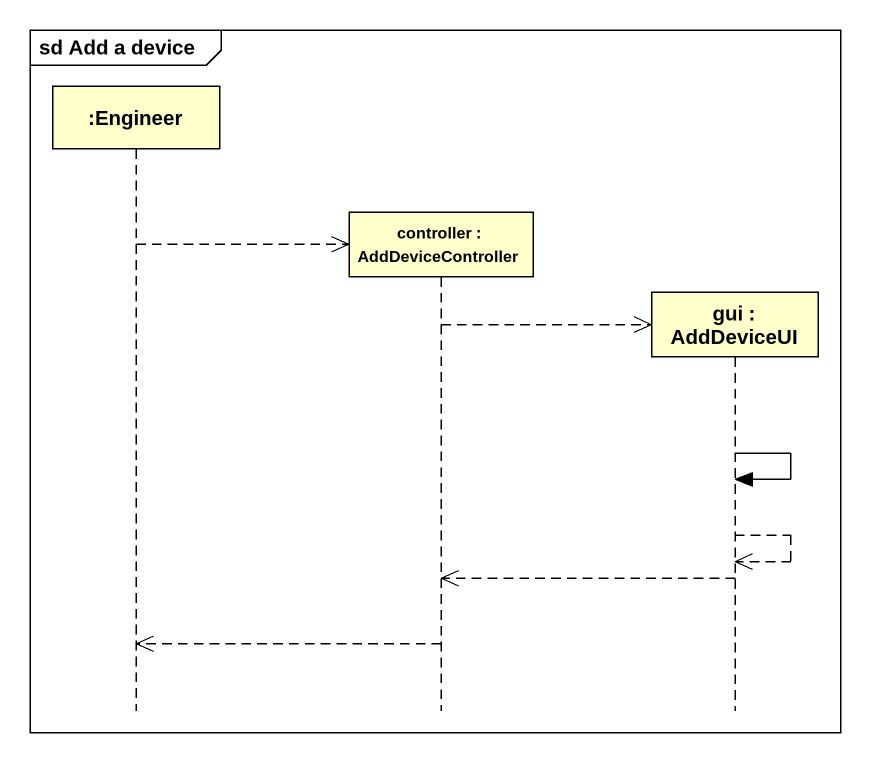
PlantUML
@startuml
mainframe sd Add a device
hide footbox
participant ":Engineer" as Engineer
participant "controller : AddDeviceController" as controller
participant "gui : AddDeviceUI" as gui

Engineer -->> controller **
controller -->> gui **
gui -> gui
gui -->> gui
gui -->> controller
controller -->> Engineer
@enduml
